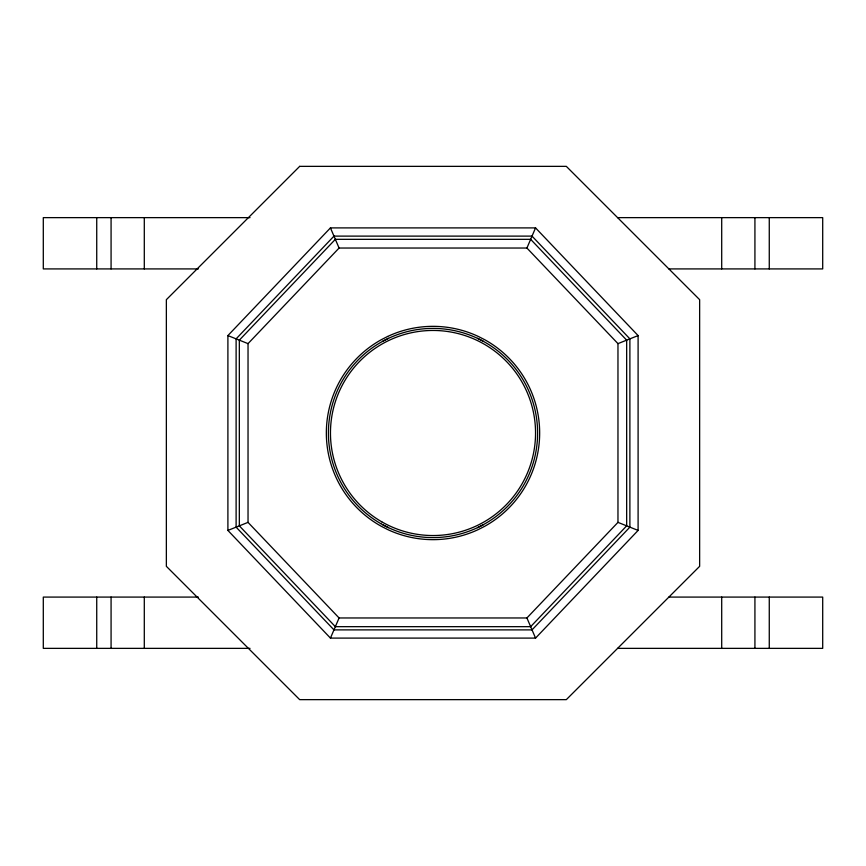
<?xml version="1.0" encoding="UTF-8"?>
<svg xmlns="http://www.w3.org/2000/svg" width="866" height="866" viewBox="0 0 866 866"><rect width="100%" height="100%" fill="white"/><g stroke="black" fill="none" stroke-linecap="round" stroke-linejoin="round"><path stroke-width="1.3" d="M330.444 638.101L535.556 638.101L638.101 530.425L638.101 335.575L535.556 227.899L330.444 227.899L227.899 335.575L227.899 530.425L330.444 638.101L339.082 617.967L526.918 617.967L617.967 522.371L617.967 343.629L526.918 248.033L339.082 248.033L248.033 343.629L248.033 522.371L339.082 617.967M526.918 248.033L535.556 227.899M382.61 341.334L388.466 338.357M477.534 527.643L483.39 524.666M617.967 343.629L638.101 335.575M227.899 530.425L248.033 522.371M250.025 217.637L43.3 217.637L43.3 268.915L198.346 268.915M617.599 217.637L822.7 217.637L822.7 268.915L668.866 268.915M198.346 597.085L43.3 597.085L43.3 648.363L250.025 648.363M668.866 597.085L822.7 597.085L822.7 648.363L617.599 648.363M227.899 335.575L248.033 343.629M617.967 522.371L638.101 530.425M477.534 338.357L483.39 341.334M382.61 524.666L388.466 527.643M526.918 617.967L535.556 638.101M330.444 227.899L339.082 248.033M769.268 217.637L769.268 268.915M769.268 597.085L769.268 648.363M754.925 217.637L754.925 268.915M754.925 597.085L754.925 648.363M721.703 217.637L721.703 268.915M721.703 597.085L721.703 648.363M144.297 217.637L144.297 268.915M144.297 597.085L144.297 648.363M111.075 217.637L111.075 268.915M111.075 597.085L111.075 648.363M96.732 217.637L96.732 268.915M96.732 597.085L96.732 648.363M333.973 236.115L236.115 338.866L236.115 527.134L333.973 629.885L532.027 629.885L629.885 527.134L629.885 338.866L532.027 236.115L333.973 236.115M335.348 239.33L239.33 340.154L239.33 525.846L335.348 626.67L530.652 626.67L626.67 525.846L626.67 340.154L530.652 239.33L335.348 239.33M299.679 166.359L166.359 299.679L166.359 566.321L299.679 699.641L566.321 699.641L699.641 566.321L699.641 299.679L566.321 166.359L299.679 166.359M387.589 336.495L381.614 339.537A106.659 106.659 0 0 0 381.614 526.463L387.589 529.505A106.659 106.659 0 0 0 478.411 529.505L484.386 526.463A106.659 106.659 0 0 0 484.386 339.537L478.411 336.495A106.659 106.659 0 0 0 387.589 336.495M381.722 521.797A102.545 102.545 0 0 0 535.545 433A102.545 102.545 0 0 0 381.733 344.192A102.545 102.545 0 0 0 381.722 521.797M380.704 523.584A104.602 104.602 0 0 0 537.602 433A104.602 104.602 0 0 0 380.704 342.416A104.602 104.602 0 0 0 380.704 523.584"/></g></svg>
